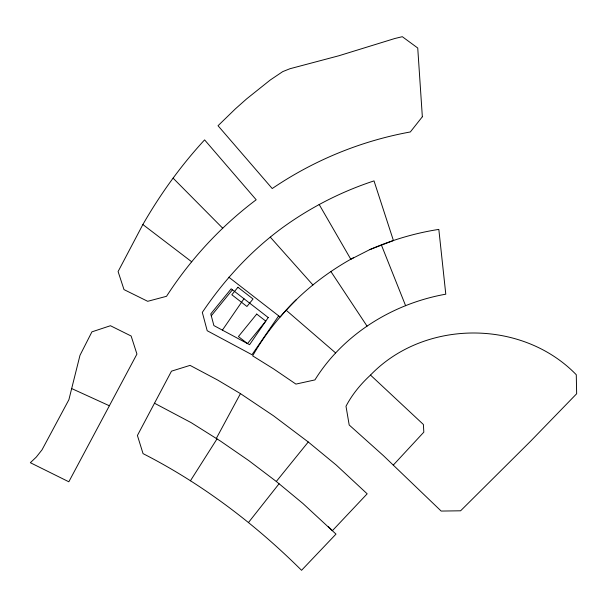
<?xml version="1.0" encoding="UTF-8"?>
<svg xmlns="http://www.w3.org/2000/svg" width="607" height="607" viewBox="0 0 607 607"><rect width="100%" height="100%" fill="white"/><g stroke="black" fill="none" stroke-linecap="round" stroke-linejoin="round"><path stroke-width="0.91" d="M71.672 388.556L68.895 399.709L42.042 449.802L36.291 457.079L30.35 462.709L68.826 481.783L136.939 354.078L131.142 336.02L110.428 325.724L91.923 331.854L79.987 355.315L71.672 388.556L109.351 405.757M216.304 438.436L240.448 393.617L217.549 379.99L190.052 365.376L171.478 371.165L137.41 435.485L143.047 453.619C201.744 483.582 254.879 523.902 301.558 570.307L335.997 534.092L302.847 503.431L276.306 481.465L248.809 460.622L220.371 441.016L191.106 422.616L154.504 403.223M142.865 224.537C160.301 194.21 180.871 165.612 204.597 139.883L256.192 199.779C220.887 226.274 190.484 259.25 166.53 296.299L147.698 301.307L124.003 289.6L118.092 271.557L142.865 224.537L191.729 261.822M190.416 480.805L217.025 438.891M222.397 330.132L243.976 298.735M278.681 315.868L251.981 354.723L207.199 330.724L202.313 312.385C223.9 280.313 250.259 251.51 281.382 228.49C309.532 207.882 340.868 191.774 374.018 180.894L393.427 240.554L369.671 249.667L350.823 259.28L319.145 204.445M248.483 522.506L279.061 483.771M276.306 481.465L308.265 441.987L336.27 465.068L367.174 493.817L332.439 530.639L328.296 526.641M211.282 315.799L232.451 289.797M393.26 465.129L423.815 432.161L423.398 424.498L370.498 375.08C360.725 384.094 352.166 394.429 345.998 406.25L349.192 424.991L383.442 455.675L441.16 511.064L460.599 510.798L530.753 441.054L576.65 393.753L576.278 374.739C522.263 318.971 424.376 319.085 370.498 375.08M353.676 257.618C325.921 272.854 300.594 292.771 280.161 317.013L228.816 277.202M296.565 299.403C279.508 316.179 264.5 335.049 252.641 355.854L273.469 368.813L295.92 384.094L314.927 379.906C343.372 334.062 393.086 303.515 445.788 294.183L438.823 229.4C414.991 233.08 391.765 240.031 369.671 249.667M240.448 393.617L273.59 415.856L308.265 441.987M286.125 310.2L335.588 352.902M173.109 178.162L222.739 228.232M270.282 237.125L312.924 284.964M330.952 271.617L367.053 326.134M381.371 244.947L405.62 305.723M268.233 317.544L249.568 344.7L213.892 325.572L210.773 313.88L231.176 288.811L268.233 317.544M422.343 116.772L410.332 131.962C360.915 140.938 313.758 160.309 272.224 188.549L218.027 125.732L235.478 108.774L246.73 98.797L270.252 80.01L282.741 71.611L289.964 68.728L338.888 55.753L394.823 38.507L402.312 36.693L417.737 48.014L422.343 116.772M237.929 287.27L231.828 294.767L246.935 306.482L253.036 298.985L237.929 287.27M256.723 314.069L238.422 336.559L247.489 343.585L265.79 321.103L256.723 314.069"/></g></svg>
